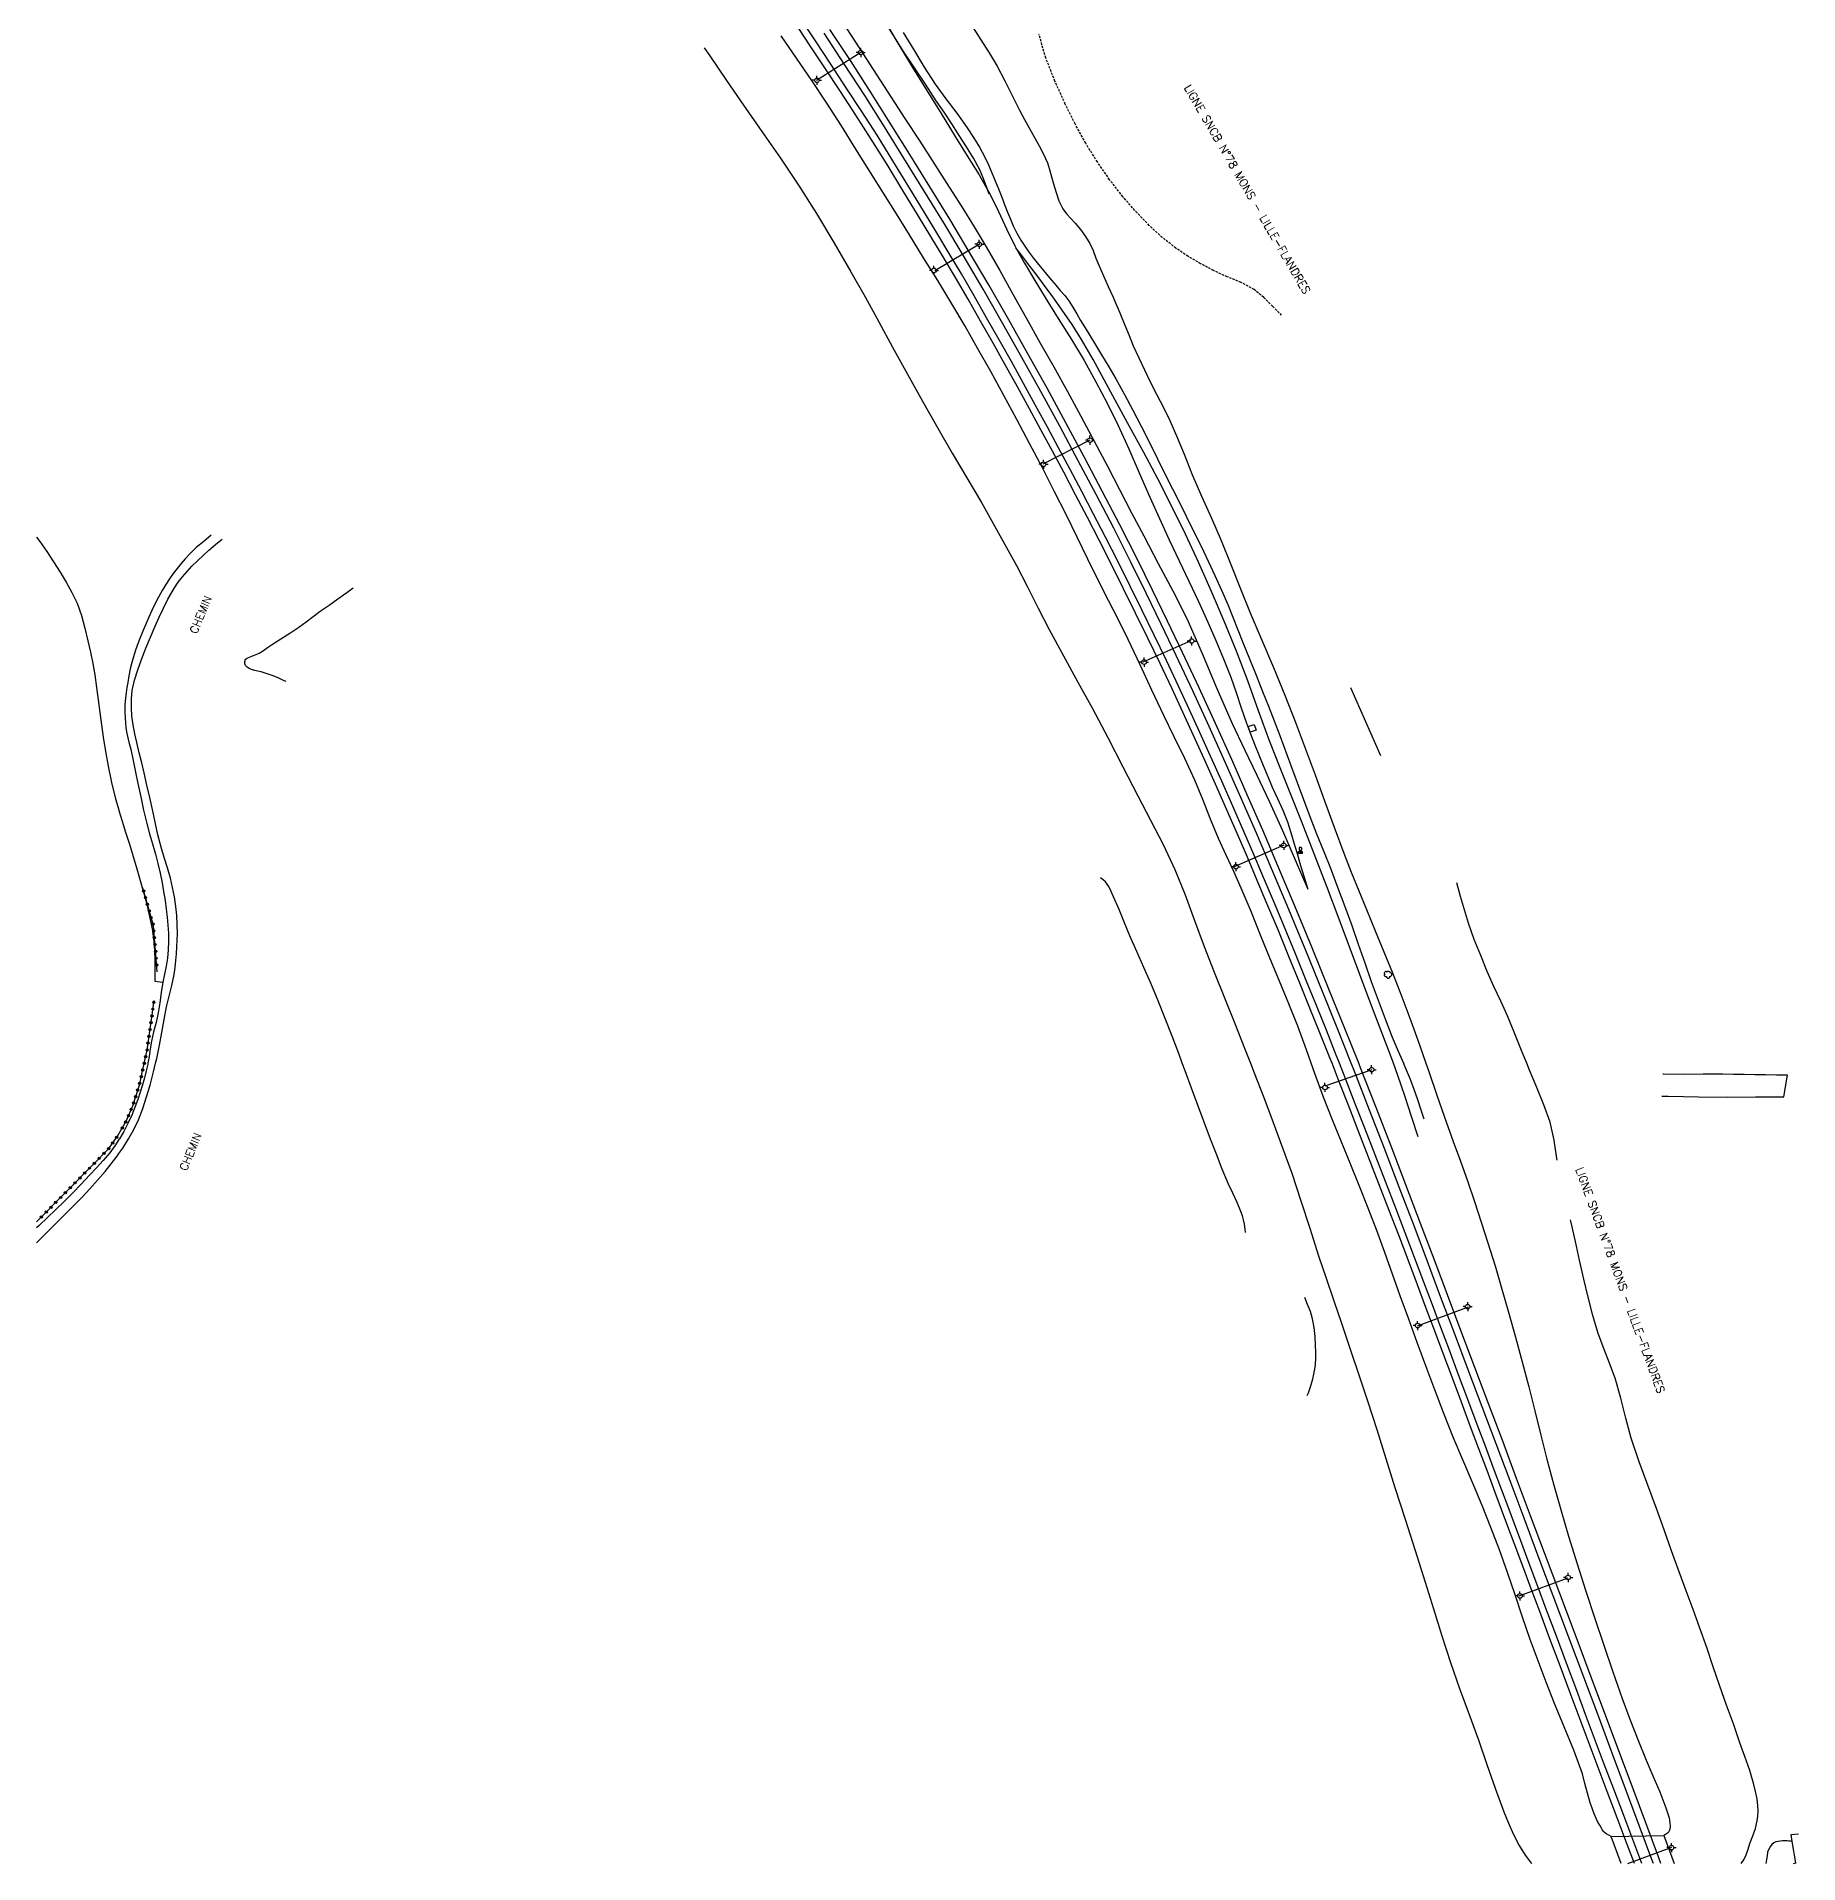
# Model space of a CAD drawing. Header units: millimetres. Extents: x 108000 to 109000, y 127000 to 127777.
# Drawn here: x 108000 to 108385.2, y 127000 to 127399.6 of the extents above; entities that cross this region are included whole.
import ezdxf

# ---------------------------------------------------------------- set-up
doc = ezdxf.new("R2010")
doc.units = ezdxf.units.MM
doc.linetypes.add('DASHED', pattern=[0.75, 0.5, -0.25])
doc.layers.get('0').update_dxf_attribs({"linetype": 'CONTINUOUS'})
for name, color, linetype in [('W0070', 7, 'DASHED'), ('W0071', 7, 'CONTINUOUS'), ('W0120', 7, 'CONTINUOUS'), ('W0211', 2, 'CONTINUOUS'), ('W0214', 2, 'CONTINUOUS'), ('W0300', 7, 'CONTINUOUS'), ('W0323', 7, 'CONTINUOUS'), ('W0330', 7, 'CONTINUOUS'), ('W0438', 7, 'CONTINUOUS'), ('W0439', 7, 'CONTINUOUS'), ('W0510', 5, 'CONTINUOUS'), ('W0515', 5, 'CONTINUOUS'), ('W0610', 7, 'CONTINUOUS'), ('W0611', 7, 'CONTINUOUS'), ('W0700', 7, 'CONTINUOUS'), ('W0989', 7, 'CONTINUOUS')]:
    doc.layers.add(name, color=color, linetype=linetype)
doc.styles.get("Standard").update_dxf_attribs({"font": 'romans.shx', "width": 0.85})

# ---------------------------------------------------------------- blocks, each defined once
blk = doc.blocks.new('T610')
for p, q in [((-0.500001, 0), (-1.000002, 0)), ((0, 0.500001), (0, 1.000002)), ((0.500001, 0), (1.000002, 0)), ((0, -0.500001), (0, -1.000002))]:
    blk.add_line(p, q)
blk.add_ellipse((0, 0), major_axis=(-0.353554, 0.353554), ratio=1, start_param=3.926990817, end_param=10.2101761242)
blk = doc.blocks.new('T300')
for p, q in [((-0.8, 0.51), (-0.86, 0.34)), ((-0.86, 0.34), (-0.86, 0.17)), ((-0.86, 0.17), (-0.74, 0.06)), ((-0.69, 0.63), (-0.8, 0.51)), ((-0.8, -0.06), (-0.74, 0.06)), ((-0.74, 0.06), (-0.69, 0.11)), ((-0.57, 0.69), (-0.69, 0.63)), ((-0.46, 0.69), (-0.57, 0.69)), ((-0.29, 0.63), (-0.46, 0.69)), ((-0.29, 0.63), (-0.17, 0.74)), ((-0.23, 0.57), (-0.29, 0.63)), ((-0.17, 0.74), (-0.06, 0.8)), ((-0.06, 0.8), (0.06, 0.8)), ((0.06, 0.8), (0.23, 0.74)), ((0.23, 0.74), (0.34, 0.63)), ((0.34, 0.63), (0.4, 0.51)), ((0.46, 0.46), (0.34, 0.46)), ((0.4, 0.51), (0.4, 0.46)), ((0.57, 0.4), (0.46, 0.46)), ((0.57, 0.4), (0.69, 0.29)), ((0.69, 0.29), (0.74, 0.17)), ((0.74, 0.06), (0.69, -0.17)), ((0.74, 0.17), (0.74, 0.06)), ((-0.8, -0.17), (-0.8, -0.06)), ((-0.8, -0.23), (-0.8, -0.17)), ((-0.74, -0.34), (-0.8, -0.23)), ((-0.69, -0.4), (-0.74, -0.34)), ((-0.51, -0.46), (-0.69, -0.4)), ((-0.4, -0.46), (-0.51, -0.46)), ((-0.4, -0.46), (-0.34, -0.46)), ((-0.34, -0.46), (-0.34, -0.4)), ((-0.34, -0.51), (-0.34, -0.46)), ((-0.29, -0.63), (-0.34, -0.51)), ((-0.17, -0.74), (-0.29, -0.63)), ((-0.06, -0.8), (-0.17, -0.74)), ((0.06, -0.8), (-0.06, -0.8)), ((0.17, -0.74), (0.06, -0.8)), ((0.23, -0.69), (0.17, -0.74)), ((0.29, -0.46), (0.23, -0.46)), ((0.29, -0.63), (0.23, -0.69)), ((0.46, -0.4), (0.29, -0.46)), ((0.34, -0.51), (0.29, -0.63)), ((0.34, -0.51), (0.34, -0.46)), ((0.57, -0.34), (0.46, -0.4)), ((0.63, -0.29), (0.57, -0.34)), ((0.69, -0.17), (0.63, -0.29))]:
    blk.add_line(p, q)
blk = doc.blocks.new('T438')
for p, q in [((-0.4, 0.2), (0.4, 0.2)), ((-0.4, -0.2), (-0.4, 0.2)), ((0.15, 1.1), (-0.3, 1.1)), ((-0.3, 1.1), (-0.3, 0.5)), ((-0.3, 0.5), (0.15, 0.5)), ((0.3, 0.65), (0.3, 0.95)), ((0.4, 0.2), (0.4, -0.2))]:
    blk.add_line(p, q)
at = {"flags": 128}
for points in [[(-0.4, -0.2), (0.4, 0.2)], [(0.4, -0.2), (-0.4, -0.2)]]:
    blk.add_lwpolyline(points, dxfattribs=at)
for centre, major_axis, start_param, end_param in [((0.15, 0.95), (0.106, -0.106), 0.785398, 2.356194), ((0.15, 0.65), (0.106, 0.106), 3.926991, 5.497787)]:
    blk.add_ellipse(centre, major_axis=major_axis, ratio=1, start_param=start_param, end_param=end_param)
blk = doc.blocks.new('t323o')
at = {"color": 0, "linetype": 'Continuous'}
for radius in [0.25, 0.15]:
    blk.add_circle((0, 0), radius, dxfattribs=at)

msp = doc.modelspace()

# ---------------------------------------------------------------- linework, layer by layer
at = {"layer": 'W0070'}
msp.add_lwpolyline([(108272.24, 127338.61), (108270.28, 127340.55), (108268.32, 127342.5), (108266.21, 127344.22), (108263.37, 127345.77), (108260.33, 127347.02), (108257.34, 127348.36), (108254.53, 127349.88), (108251.76, 127351.49), (108249.12, 127353.26), (108246.13, 127355.64), (108243.3, 127358.25), (108240.63, 127360.98), (108237.52, 127364.52), (108234.63, 127368.25), (108231.95, 127372.12), (108229.4, 127376.22), (108227.07, 127380.45), (108224.94, 127384.78), (108222.68, 127389.77), (108220.67, 127394.87), (108219.16, 127400.1)], dxfattribs=at)
at = {"layer": 'W0071'}
for points in [[(108208.26, 127365.1), (108207.61, 127366.89), (108206.97, 127368.67), (108206.24, 127370.42), (108204.88, 127372.97), (108203.33, 127375.44), (108201.75, 127377.88), (108200.1, 127380.45), (108198.42, 127382.99), (108196.73, 127385.53), (108194.34, 127389.12), (108191.95, 127392.71), (108189.58, 127396.31), (108186.54, 127401.12), (108183.56, 127405.96), (108180.57, 127410.8), (108178.17, 127414.69), (108175.77, 127418.57), (108173.33, 127422.43), (108170.7, 127426.4), (108168.01, 127430.34), (108165.33, 127434.28)], [(108189.5, 127400.44), (108191.8, 127396.66), (108194.11, 127392.88), (108196.52, 127389.16), (108198.84, 127385.96), (108201.23, 127382.82), (108203.5, 127379.59), (108204.85, 127377.5), (108206.15, 127375.38), (108207.34, 127373.21), (108208.16, 127371.5), (108208.91, 127369.75), (108209.64, 127368), (108210.36, 127366.22), (108211.05, 127364.42), (108211.75, 127362.63), (108212.33, 127361.13), (108212.92, 127359.64), (108213.56, 127358.17), (108214.37, 127356.57), (108215.25, 127355), (108216.21, 127353.48), (108217.04, 127352.31), (108217.92, 127351.18), (108218.81, 127350.05), (108220.14, 127348.4), (108221.5, 127346.78), (108222.86, 127345.16), (108223.83, 127344.04), (108224.8, 127342.92), (108225.71, 127341.76), (108226.62, 127340.37), (108227.45, 127338.92), (108228.29, 127337.48), (108229.29, 127335.82), (108230.3, 127334.16), (108231.3, 127332.5), (108232.88, 127329.91), (108234.45, 127327.33), (108235.99, 127324.72), (108237.89, 127321.29), (108239.72, 127317.83), (108241.52, 127314.35), (108243.33, 127310.78), (108245.1, 127307.19), (108246.88, 127303.61), (108248.38, 127300.63), (108249.89, 127297.65), (108251.38, 127294.67), (108253, 127291.39), (108254.61, 127288.1), (108256.18, 127284.79), (108257.65, 127281.65), (108259.09, 127278.5), (108260.47, 127275.33), (108261.58, 127272.58), (108262.65, 127269.82), (108263.73, 127267.06), (108265.18, 127263.47), (108266.64, 127259.88), (108268.09, 127256.29), (108269.36, 127253.09), (108270.62, 127249.88), (108271.85, 127246.66), (108272.65, 127244.48), (108273.44, 127242.3), (108274.24, 127240.12), (108275.62, 127236.41), (108277.01, 127232.71), (108278.42, 127229.01), (108279.9, 127225.22), (108281.41, 127221.45), (108282.89, 127217.66), (108284.47, 127213.49), (108286.03, 127209.32), (108287.56, 127205.13), (108289, 127201.05), (108290.41, 127196.96), (108291.85, 127192.88), (108293.34, 127188.81), (108294.86, 127184.75), (108296.44, 127180.72), (108297.73, 127177.66), (108298.89, 127175)], [(108296.67, 127175), (108295.69, 127177.71), (108293.66, 127183.05), (108291.63, 127188.4), (108289.36, 127194.44), (108287.08, 127200.48), (108284.79, 127206.51), (108282.09, 127213.67), (108279.38, 127220.82), (108276.62, 127227.96), (108274.27, 127233.81), (108271.89, 127239.64), (108269.57, 127245.5), (108267.16, 127252.05), (108264.82, 127258.63), (108262.36, 127265.17), (108259.7, 127271.7), (108256.93, 127278.18), (108254.05, 127284.61), (108251.19, 127290.72), (108248.24, 127296.78), (108245.19, 127302.8), (108242.13, 127308.56), (108238.99, 127314.29), (108235.83, 127320), (108233.44, 127324.47), (108231.04, 127328.93), (108228.5, 127333.31), (108226.43, 127336.55), (108224.27, 127339.74), (108222.05, 127342.88), (108220.71, 127344.7), (108219.35, 127346.5), (108217.98, 127348.3), (108216.7, 127349.99), (108215.41, 127351.67), (108214.12, 127353.35)], [(108038.16, 127290.49), (108036.55, 127289.15), (108034.93, 127287.81), (108033.41, 127286.38), (108032.49, 127285.36), (108031.61, 127284.31), (108030.76, 127283.23), (108029.9, 127282.09), (108029.08, 127280.94), (108028.29, 127279.75), (108027.46, 127278.37), (108026.69, 127276.96), (108025.95, 127275.53), (108025.23, 127274.06), (108024.55, 127272.56), (108023.89, 127271.06), (108023.24, 127269.51), (108022.62, 127267.94), (108022.03, 127266.36), (108021.59, 127265.15), (108021.17, 127263.92), (108020.8, 127262.69), (108020.47, 127261.24), (108020.21, 127259.76), (108019.97, 127258.29), (108019.77, 127257.17), (108019.58, 127256.04), (108019.44, 127254.91), (108019.34, 127253.43), (108019.31, 127251.95), (108019.36, 127250.47), (108019.44, 127249.46), (108019.55, 127248.46), (108019.7, 127247.46), (108019.96, 127246.21), (108020.27, 127244.97), (108020.58, 127243.73), (108021.13, 127241.21), (108021.65, 127238.69), (108022.18, 127236.17), (108022.8, 127233.25), (108023.42, 127230.33), (108024.11, 127227.43), (108024.72, 127225.19), (108025.37, 127222.97), (108025.99, 127220.73), (108026.51, 127218.66), (108027, 127216.57), (108027.44, 127214.48), (108027.79, 127212.55), (108028.1, 127210.62), (108028.36, 127208.68), (108028.57, 127206.94), (108028.74, 127205.19), (108028.84, 127203.44), (108028.85, 127201.62), (108028.79, 127199.81), (108028.63, 127198), (108028.35, 127196.24), (108027.97, 127194.49), (108027.62, 127192.73), (108027.27, 127190.49), (108026.96, 127188.24), (108026.58, 127186), (108026.12, 127183.94), (108025.6, 127181.88), (108025.14, 127179.82), (108024.86, 127178.16), (108024.61, 127176.5), (108024.34, 127175)], [(108026.04, 127175), (108026.28, 127176.04), (108026.91, 127178.98), (108027.43, 127181.76), (108027.89, 127184.55), (108028.41, 127187.33), (108028.98, 127189.7), (108029.58, 127192.05), (108030.07, 127194.43), (108030.28, 127195.94), (108030.45, 127197.45), (108030.58, 127198.97), (108030.69, 127200.45), (108030.77, 127201.94), (108030.81, 127203.42), (108030.78, 127205.38), (108030.66, 127207.34), (108030.47, 127209.29), (108030.16, 127211.38), (108029.76, 127213.45), (108029.29, 127215.51), (108028.64, 127217.77), (108027.91, 127220), (108027.22, 127222.25), (108026.54, 127224.98), (108025.94, 127227.72), (108025.34, 127230.47), (108024.74, 127233.14), (108024.15, 127235.82), (108023.54, 127238.49), (108022.99, 127240.7), (108022.42, 127242.91), (108021.9, 127245.13), (108021.47, 127247.06), (108021.09, 127249), (108020.83, 127250.95), (108020.73, 127252.81), (108020.75, 127254.68), (108020.92, 127256.52), (108021.41, 127258.82), (108022.15, 127261.08), (108022.95, 127263.32), (108023.88, 127265.77), (108024.9, 127268.2), (108025.96, 127270.6), (108026.84, 127272.59), (108027.74, 127274.57), (108028.73, 127276.51), (108029.43, 127277.76), (108030.17, 127279), (108030.97, 127280.19), (108031.91, 127281.41), (108032.93, 127282.57), (108033.98, 127283.7), (108035.18, 127284.91), (108036.42, 127286.08), (108037.69, 127287.22), (108038.64, 127288.04), (108039.6, 127288.84), (108040.56, 127289.65)], [(108024.34, 127175), (108024.31, 127174.84), (108023.97, 127173.32), (108023.58, 127171.81), (108023.16, 127170.31), (108022.67, 127168.7), (108022.14, 127167.11), (108021.56, 127165.53), (108020.81, 127163.68), (108019.98, 127161.85), (108019.06, 127160.08), (108018.12, 127158.49), (108018, 127158.31)], [(108018, 127155.25), (108018.85, 127156.47), (108020.09, 127158.47), (108021.24, 127160.54), (108022.26, 127162.66), (108023.24, 127165.12), (108024.07, 127167.65), (108024.82, 127170.2), (108025.6, 127173.1), (108026.04, 127175)], [(108302.08, 127158.9), (108300.62, 127163.38), (108299.15, 127167.87), (108297.64, 127172.33), (108296.67, 127175)], [(108298.89, 127175), (108299.06, 127174.61), (108300.32, 127171.54), (108301.14, 127169.32), (108301.93, 127167.09), (108302.68, 127164.84), (108302.89, 127164.19), (108303.1, 127163.53), (108303.31, 127162.88)], [(108018, 127158.31), (108017.1, 127156.94), (108016.01, 127155.45), (108014.6, 127153.75), (108013.09, 127152.11), (108011.56, 127150.5), (108009.76, 127148.59), (108007.93, 127146.7), (108006.08, 127144.83), (108004.25, 127143.06), (108002.39, 127141.31), (108000.55, 127139.55), (108000, 127139.01)], [(108000, 127135.77), (108001.43, 127137.17), (108004.29, 127140.01), (108006.19, 127141.9), (108008.09, 127143.79), (108009.95, 127145.72), (108011.67, 127147.56), (108013.36, 127149.44), (108014.99, 127151.36), (108016.33, 127153.02), (108017.63, 127154.72), (108018, 127155.25)]]:
    msp.add_lwpolyline(points, dxfattribs=at)
at = {"layer": 'W0120'}
for points in [[(108346.51, 127000), (108344.29, 127005.91), (108355.78, 127006.11), (108358.08, 127000)], [(108384.66, 127000), (108384.64, 127000.12), (108383.9, 127004.79), (108383.66, 127006.32), (108385.24, 127006.49)]]:
    msp.add_lwpolyline(points, dxfattribs=at)
at = {"layer": 'W0211'}
for points in [[(108278.73, 127175), (108277.69, 127177.94), (108275.8, 127183.09), (108273.82, 127188.03), (108271.77, 127192.94), (108269.73, 127197.86), (108267.65, 127203.02), (108265.58, 127208.18), (108263.42, 127213.31), (108261.78, 127216.94), (108260.09, 127220.54), (108258.45, 127224.17), (108256.71, 127228.4), (108255.03, 127232.66), (108253.28, 127236.89), (108251.08, 127241.65), (108248.77, 127246.37), (108246.47, 127251.09), (108243.89, 127256.63), (108241.32, 127262.17), (108238.69, 127267.69), (108236.54, 127271.97), (108234.36, 127276.23), (108232.19, 127280.5), (108229.85, 127285.29), (108227.54, 127290.09), (108225.19, 127294.87), (108222.54, 127300.11), (108219.85, 127305.34), (108217.12, 127310.54), (108214.32, 127315.81), (108211.49, 127321.07), (108208.62, 127326.3), (108205.84, 127331.27), (108203.02, 127336.21), (108200.14, 127341.12), (108197.08, 127346.17), (108193.97, 127351.18), (108190.85, 127356.19), (108188.02, 127360.75), (108185.18, 127365.3), (108182.33, 127369.85), (108179.17, 127374.92), (108176.01, 127379.99), (108172.79, 127385.02), (108169.5, 127389.93), (108166.15, 127394.81), (108162.8, 127399.68)], [(108177.18, 127401.27), (108180.7, 127395.85), (108183.76, 127391.13), (108186.82, 127386.39), (108189.87, 127381.66), (108193.11, 127376.66), (108196.34, 127371.66), (108199.54, 127366.64), (108202.28, 127362.29), (108205, 127357.93), (108207.66, 127353.53), (108210.61, 127348.39), (108213.48, 127343.21), (108216.35, 127338.03), (108219.38, 127332.67), (108222.42, 127327.31), (108225.41, 127321.93), (108228.35, 127316.5), (108231.25, 127311.05), (108234.13, 127305.59), (108236.79, 127300.51), (108239.44, 127295.42), (108242.09, 127290.33), (108245.27, 127284.33), (108248.45, 127278.32), (108251.49, 127272.25), (108254.88, 127264.66), (108258.08, 127256.97), (108261.39, 127249.33), (108264.09, 127243.65), (108266.85, 127238), (108269.55, 127232.32), (108272.42, 127225.94), (108275.21, 127219.52), (108278, 127213.1)], [(108204.64, 127401.66), (108206.48, 127398.81), (108208.32, 127395.97), (108210.07, 127393.07), (108211.74, 127389.89), (108213.3, 127386.64), (108214.91, 127383.43), (108216.01, 127381.43), (108217.13, 127379.44), (108218.23, 127377.44), (108219.22, 127375.64), (108220.19, 127373.82), (108221.02, 127371.95), (108221.5, 127370.44), (108221.9, 127368.89), (108222.34, 127367.36), (108222.92, 127365.47), (108223.55, 127363.6), (108224.41, 127361.86), (108225.23, 127360.79), (108226.17, 127359.78), (108227.08, 127358.76), (108228.24, 127357.32), (108229.34, 127355.83), (108230.32, 127354.28), (108231.04, 127352.73), (108231.65, 127351.12), (108232.27, 127349.52), (108233.29, 127347.2), (108234.34, 127344.9), (108235.37, 127342.59), (108235.93, 127341.31), (108236.49, 127340.02), (108237.04, 127338.73), (108237.97, 127336.46), (108238.87, 127334.18), (108239.81, 127331.91), (108241, 127329.27), (108242.24, 127326.66), (108243.5, 127324.06), (108244.94, 127321.23), (108246.41, 127318.42), (108247.81, 127315.58), (108249.48, 127311.72), (108251.05, 127307.82), (108252.63, 127303.92), (108254.75, 127299.05), (108256.9, 127294.19), (108259.01, 127289.32), (108261.16, 127284.06), (108263.26, 127278.77), (108265.38, 127273.5), (108267.91, 127267.51), (108270.47, 127261.53), (108272.96, 127255.52), (108275.21, 127249.74), (108277.39, 127243.93), (108279.55, 127238.11), (108281.64, 127232.38), (108283.71, 127226.64), (108285.84, 127220.93), (108287.46, 127216.81), (108289.1, 127212.7), (108290.77, 127208.6), (108292.68, 127204), (108294.61, 127199.4), (108296.49, 127194.79), (108298.51, 127189.57), (108300.48, 127184.32), (108302.39, 127179.05), (108303.8, 127175)], [(108344.29, 127005.91), (108343.76, 127006.19), (108343.23, 127006.46), (108342.77, 127006.82), (108342.55, 127007.09), (108342.36, 127007.4), (108342.18, 127007.7), (108341.78, 127008.36), (108341.41, 127009.03), (108341.07, 127009.72), (108340.57, 127010.88), (108340.13, 127012.07), (108339.72, 127013.27), (108339.1, 127015.36), (108338.57, 127017.48), (108337.99, 127019.59), (108336.13, 127024.78), (108334, 127029.87), (108331.9, 127034.98), (108330.1, 127039.64), (108328.33, 127044.31), (108326.61, 127049), (108324.94, 127053.88), (108323.33, 127058.78), (108321.66, 127063.66), (108319.86, 127068.57), (108318, 127073.46), (108316.08, 127078.32), (108314, 127083.3), (108311.87, 127088.25), (108309.78, 127093.22), (108307.73, 127098.4), (108305.73, 127103.6), (108303.77, 127108.81), (108301.89, 127113.91), (108300.03, 127119.02), (108298.19, 127124.13), (108296.5, 127128.89), (108294.81, 127133.65), (108293.07, 127138.4), (108291.16, 127143.34), (108289.2, 127148.25), (108287.23, 127153.16), (108285.27, 127157.98), (108283.31, 127162.79), (108281.4, 127167.62), (108279.52, 127172.77), (108278.73, 127175)], [(108303.8, 127175), (108304.35, 127173.44), (108306.25, 127167.8), (108308.19, 127162.18), (108309.75, 127157.88), (108311.32, 127153.59), (108312.86, 127149.29), (108314.4, 127144.79), (108315.9, 127140.28), (108317.35, 127135.76), (108318.9, 127130.7), (108320.39, 127125.63), (108321.84, 127120.54), (108323.36, 127115.12), (108324.83, 127109.7), (108326.27, 127104.26), (108327.6, 127098.97), (108328.89, 127093.67), (108330.23, 127088.39), (108331.75, 127082.76), (108333.33, 127077.14), (108334.97, 127071.55), (108336.83, 127065.54), (108338.78, 127059.56), (108340.75, 127053.59), (108342.68, 127047.74), (108344.64, 127041.9), (108346.69, 127036.1), (108348.38, 127031.58), (108350.13, 127027.08), (108351.92, 127022.6), (108353.41, 127019.14), (108354.93, 127015.69), (108356.22, 127012.17), (108356.6, 127011.08), (108356.96, 127009.98), (108357.13, 127008.87), (108357.16, 127008.19), (108357.12, 127007.5), (108356.91, 127006.92), (108356.59, 127006.61), (108356.19, 127006.36), (108355.78, 127006.11)], [(108277.79, 127102.35), (108278.14, 127102.94), (108278.66, 127104.45), (108279.06, 127105.99), (108279.31, 127107.03), (108279.51, 127108.08), (108279.65, 127109.14), (108279.73, 127110.52), (108279.72, 127111.91), (108279.66, 127113.29), (108279.56, 127115.26), (108279.37, 127117.22), (108279.02, 127119.14), (108278.53, 127120.71), (108277.93, 127122.26), (108277.32, 127123.8)]]:
    msp.add_lwpolyline(points, dxfattribs=at)
at = {"layer": 'W0214'}
for points in [[(108185.13, 127403.48), (108188.33, 127398.11), (108191.55, 127392.75), (108194.65, 127387.73), (108197.77, 127382.72), (108200.86, 127377.69), (108203.47, 127373.5), (108206.07, 127369.29), (108208.51, 127365.01), (108210.33, 127361.29), (108212.05, 127357.52), (108213.87, 127353.8), (108214.12, 127353.35), (108216.01, 127349.97), (108218.26, 127346.2), (108220.54, 127342.45), (108223.4, 127337.86), (108226.3, 127333.3), (108229.08, 127328.67), (108231.64, 127324.04), (108234.09, 127319.36), (108236.44, 127314.62), (108238.83, 127309.39), (108241.1, 127304.1), (108243.4, 127298.83), (108245.52, 127294.16), (108247.66, 127289.51), (108249.82, 127284.86), (108251.92, 127280.41), (108254.04, 127275.96), (108256.09, 127271.48), (108257.84, 127267.5), (108259.54, 127263.49), (108261.13, 127259.44), (108262.29, 127256.11), (108263.39, 127252.75), (108264.54, 127249.41), (108265.42, 127247.08), (108266.32, 127244.76), (108267.25, 127242.45), (108268.22, 127240.1), (108269.2, 127237.75), (108270.2, 127235.41), (108271.33, 127232.89), (108272.47, 127230.37), (108273.51, 127227.81), (108274.26, 127225.51), (108274.94, 127223.19), (108275.61, 127220.86), (108276.4, 127218.27), (108277.2, 127215.69), (108278, 127213.1)], [(108145.98, 127397.12), (108147.21, 127395.31), (108150.89, 127389.94), (108154.57, 127384.57), (108158.61, 127378.76), (108162.66, 127372.94), (108166.6, 127367.06), (108170.53, 127360.82), (108174.35, 127354.5), (108178.07, 127348.13), (108181.15, 127342.65), (108184.16, 127337.13), (108187.18, 127331.62), (108190.45, 127325.7), (108193.72, 127319.79), (108197.04, 127313.9), (108200.21, 127308.47), (108203.42, 127303.06), (108206.58, 127297.63), (108209.17, 127293.06), (108211.74, 127288.47), (108214.25, 127283.86), (108216.66, 127279.21), (108219.02, 127274.53), (108221.42, 127269.87), (108224.54, 127264.1), (108227.71, 127258.37), (108230.85, 127252.61), (108234.22, 127246.25), (108237.54, 127239.86), (108240.83, 127233.46), (108243.59, 127228.15), (108246.32, 127222.82), (108248.87, 127217.41), (108251.12, 127211.85), (108253.18, 127206.2), (108255.27, 127200.57), (108257.5, 127194.93), (108259.75, 127189.3), (108262, 127183.67), (108264.13, 127178.3), (108265.43, 127175)], [(108293.91, 127242.27), (108287.36, 127257.09)], [(108325.82, 127175), (108324.84, 127177.46), (108323.26, 127181.43), (108321.62, 127185.36), (108320.16, 127188.59), (108318.65, 127191.81), (108317.21, 127195.05), (108315.76, 127198.55), (108314.37, 127202.07), (108313.1, 127205.64), (108312.2, 127208.56), (108311.37, 127211.5), (108310.54, 127214.45)], [(108265.43, 127175), (108266.25, 127172.93), (108268.33, 127167.54), (108270.42, 127162.02), (108272.46, 127156.49), (108274.44, 127150.94), (108276.45, 127144.94), (108278.38, 127138.91), (108280.33, 127132.89), (108281.98, 127127.98), (108283.65, 127123.07), (108285.32, 127118.16), (108287.23, 127112.51), (108289.13, 127106.86), (108291, 127101.2), (108293.02, 127094.88), (108295.01, 127088.54), (108297, 127082.21), (108299.22, 127075.32), (108301.44, 127068.43), (108303.65, 127061.53), (108305.46, 127055.67), (108307.26, 127049.81), (108309.14, 127043.98), (108311.16, 127038.25), (108313.27, 127032.55), (108315.36, 127026.84), (108317.14, 127021.64), (108318.91, 127016.44), (108320.86, 127011.31), (108321.87, 127008.8), (108322.93, 127006.32), (108324.17, 127003.94), (108325.52, 127001.81), (108326.86, 127000)], [(108332.49, 127153.79), (108332.43, 127154.16), (108331.8, 127158.16), (108330.93, 127162.09), (108329.6, 127165.94), (108328.01, 127169.72), (108326.41, 127173.5), (108325.82, 127175)], [(108372.72, 127000), (108373.27, 127000.76), (108373.82, 127001.91), (108374.23, 127003.15), (108374.62, 127004.39), (108375.24, 127006.01), (108375.84, 127007.63), (108376.25, 127009.29), (108376.37, 127010.38), (108376.42, 127011.48), (108376.39, 127012.57), (108376.19, 127014.14), (108375.85, 127015.71), (108375.46, 127017.26), (108374.58, 127020.33), (108373.53, 127023.36), (108372.46, 127026.38), (108371.02, 127030.52), (108369.54, 127034.65), (108368.07, 127038.78), (108366.62, 127043), (108365.18, 127047.23), (108363.71, 127051.45), (108362.21, 127055.56), (108360.68, 127059.65), (108359.16, 127063.75), (108357.51, 127068.37), (108355.88, 127072.99), (108354.24, 127077.61), (108352.34, 127082.73), (108350.43, 127087.84), (108348.68, 127093), (108347.48, 127097.36), (108346.39, 127101.76), (108345.15, 127106.11), (108343.95, 127109.39), (108342.67, 127112.63), (108341.48, 127115.91), (108340.31, 127119.84), (108339.28, 127123.82), (108338.3, 127127.81), (108337.35, 127131.92), (108336.46, 127136.05), (108335.54, 127140.17), (108335.39, 127140.8)]]:
    msp.add_lwpolyline(points, dxfattribs=at)
at = {"layer": 'W0323'}
for points in [[(108026.4, 127195), (108025.55, 127205.1), (108023.23, 127213.29)], [(108023.54, 127175), (108024.18, 127177.87), (108025.7, 127188.75)], [(108018, 127159.55), (108019.68, 127162.5), (108021.03, 127165.72), (108022.48, 127170.22), (108023.54, 127175)], [(108000, 127140.31), (108012.39, 127152.88), (108015.8, 127156.37), (108017.72, 127159.06), (108018, 127159.55)]]:
    msp.add_lwpolyline(points, dxfattribs=at)
at = {"layer": 'W0330'}
for points in [[(108000, 127290.08), (108000.74, 127289.09), (108002.26, 127286.9), (108003.72, 127284.67), (108005.13, 127282.41), (108006.47, 127280.21), (108007.75, 127277.97), (108008.87, 127275.66), (108009.83, 127272.96), (108010.57, 127270.17), (108011.24, 127267.36), (108011.8, 127264.9), (108012.3, 127262.42), (108012.75, 127259.93), (108013.14, 127257.21), (108013.47, 127254.47), (108013.81, 127251.74), (108014.18, 127249.02), (108014.57, 127246.31), (108015.01, 127243.6), (108015.66, 127239.99), (108016.4, 127236.39), (108017.26, 127232.83), (108017.96, 127230.4), (108018, 127230.27)], [(108018, 127230.27), (108018.72, 127227.99), (108019.48, 127225.58), (108020.3, 127222.9), (108021.11, 127220.21), (108021.91, 127217.52), (108022.67, 127214.96), (108023.42, 127212.4), (108024.1, 127209.82), (108024.73, 127207.12), (108025.27, 127204.39), (108025.66, 127201.65), (108025.81, 127199.57), (108025.87, 127197.48), (108025.89, 127195.39), (108025.89, 127194.57), (108025.89, 127193.76), (108025.89, 127192.94)], [(108025.89, 127192.94), (108027.62, 127192.73)]]:
    msp.add_lwpolyline(points, dxfattribs=at)
at = {"layer": 'W0439'}
msp.add_lwpolyline([(108265.36, 127247.41), (108264.93, 127248.67), (108266.27, 127249.13), (108266.7, 127247.87)], close=True, dxfattribs=at)
at = {"layer": 'W0510'}
for points in [[(108250.52, 127175), (108249.73, 127177.12), (108248.29, 127180.9), (108246.77, 127184.78), (108245.22, 127188.64), (108243.63, 127192.49), (108242.11, 127195.97), (108240.55, 127199.43), (108239.02, 127202.9), (108237.86, 127205.75), (108236.71, 127208.6), (108235.45, 127211.4), (108234.95, 127212.54), (108234.44, 127213.68), (108233.75, 127214.67), (108233.24, 127215.15), (108232.67, 127215.58), (108232.65, 127215.59)], [(108264.36, 127138.02), (108264.3, 127138.72), (108264.13, 127139.81), (108263.92, 127140.74), (108263.65, 127141.65), (108263.35, 127142.56), (108262.53, 127144.58), (108261.57, 127146.56), (108260.63, 127148.54), (108259.27, 127151.81), (108257.97, 127155.11), (108256.69, 127158.42), (108255.29, 127162.12), (108253.92, 127165.84), (108252.55, 127169.55), (108251.14, 127173.34), (108250.52, 127175)], [(108355.39, 127167.81), (108356.75, 127167.79), (108360.08, 127167.71), (108363.41, 127167.64), (108369.63, 127167.61), (108375.84, 127167.65), (108382.06, 127167.68), (108382.86, 127172.37), (108380.47, 127172.41), (108378.07, 127172.46), (108375.68, 127172.5), (108373.36, 127172.54), (108371.03, 127172.58), (108368.71, 127172.61), (108364.39, 127172.61), (108360.07, 127172.58), (108355.75, 127172.6), (108355.61, 127172.6)], [(108383.9, 127004.79), (108383.51, 127004.84), (108383.13, 127004.89), (108382.74, 127004.92), (108382.25, 127004.95), (108381.76, 127004.95), (108381.28, 127004.91), (108380.8, 127004.83), (108380.32, 127004.71), (108379.89, 127004.52), (108379.43, 127004.15), (108379.05, 127003.67), (108378.74, 127003.15), (108378.49, 127002.44), (108378.37, 127001.67), (108378.27, 127000.89), (108378.12, 127000)], [(108384.15, 127000), (108384.64, 127000.12)]]:
    msp.add_lwpolyline(points, dxfattribs=at)
at = {"layer": 'W0515'}
msp.add_lwpolyline([(108054.61, 127258.47), (108054.16, 127258.65), (108052.95, 127259.23), (108051.72, 127259.76), (108050.85, 127260.06), (108049.98, 127260.34), (108049.1, 127260.6), (108048.38, 127260.76), (108047.66, 127260.91), (108046.97, 127261.15), (108046.49, 127261.37), (108046.02, 127261.62), (108045.7, 127261.98), (108045.62, 127262.19), (108045.57, 127262.42), (108045.55, 127262.65), (108045.55, 127262.87), (108045.58, 127263.09), (108045.65, 127263.28), (108045.88, 127263.5), (108046.2, 127263.65), (108046.53, 127263.8), (108047.25, 127264.12), (108047.99, 127264.39), (108048.71, 127264.7), (108049.63, 127265.26), (108050.5, 127265.9), (108051.38, 127266.54), (108053.38, 127267.83), (108055.39, 127269.1), (108057.38, 127270.41), (108058.95, 127271.54), (108060.5, 127272.71), (108062.05, 127273.86), (108063.96, 127275.23), (108065.89, 127276.58), (108067.81, 127277.93), (108069.22, 127278.96)], dxfattribs=at)
at = {"layer": 'W0611'}
for points in [[(108170.53, 127389.99), (108180.21, 127396.14)], [(108196.4, 127348.39), (108206.3, 127354.31)], [(108220.08, 127306.13), (108230.34, 127311.35)], [(108241.95, 127262.77), (108252.44, 127267.47)], [(108261.94, 127218.06), (108272.77, 127222.79)], [(108281.73, 127170.1), (108292.01, 127173.66)], [(108301.93, 127117.59), (108313.12, 127121.76)], [(108324.19, 127058.51), (108334.87, 127062.48)], [(108347.95, 127000), (108357.58, 127003.57)]]:
    msp.add_lwpolyline(points, dxfattribs=at)
at = {"layer": 'W0700'}
for points in [[(108283.26, 127175), (108282.78, 127176.22), (108280.61, 127181.65), (108278.41, 127187.07), (108276.2, 127192.5), (108273.82, 127198.33), (108271.45, 127204.16), (108269.03, 127209.96), (108266.9, 127215.01), (108264.75, 127220.05), (108262.59, 127225.08), (108260.18, 127230.58), (108257.75, 127236.08), (108255.3, 127241.56), (108252.98, 127246.68), (108250.64, 127251.78), (108248.27, 127256.86), (108245.65, 127262.41), (108242.99, 127267.95), (108240.31, 127273.48), (108237.68, 127278.8), (108235.02, 127284.11), (108232.34, 127289.4), (108229.78, 127294.38), (108227.2, 127299.33), (108224.6, 127304.27), (108222.12, 127308.91), (108219.62, 127313.54), (108217.1, 127318.15), (108214.46, 127322.94), (108211.8, 127327.72), (108209.13, 127332.49), (108206.41, 127337.31), (108203.67, 127342.11), (108200.9, 127346.87), (108198.24, 127351.35), (108195.53, 127355.82), (108192.82, 127360.28), (108189.39, 127365.91), (108185.96, 127371.55), (108182.48, 127377.13), (108179.15, 127382.33), (108175.76, 127387.51), (108172.36, 127392.68), (108169.03, 127397.74), (108165.7, 127402.79)], [(108284.9, 127175), (108284.2, 127176.78), (108282.03, 127182.22), (108279.83, 127187.65), (108277.62, 127193.08), (108275.24, 127198.91), (108272.86, 127204.74), (108270.44, 127210.55), (108268.31, 127215.61), (108266.16, 127220.65), (108263.99, 127225.69), (108261.58, 127231.2), (108259.15, 127236.7), (108256.69, 127242.19), (108254.37, 127247.31), (108252.03, 127252.42), (108249.66, 127257.51), (108247.03, 127263.07), (108244.37, 127268.62), (108241.68, 127274.15), (108239.05, 127279.48), (108236.39, 127284.8), (108233.7, 127290.1), (108231.14, 127295.08), (108228.56, 127300.04), (108225.95, 127304.99), (108223.47, 127309.63), (108220.96, 127314.27), (108218.44, 127318.89), (108215.8, 127323.68), (108213.14, 127328.47), (108210.46, 127333.24), (108207.74, 127338.06), (108205, 127342.87), (108202.22, 127347.65), (108199.55, 127352.14), (108196.84, 127356.61), (108194.13, 127361.07), (108190.7, 127366.71), (108187.26, 127372.35), (108183.77, 127377.95), (108180.43, 127383.16), (108177.04, 127388.35), (108173.64, 127393.52), (108170.31, 127398.58), (108166.97, 127403.64)], [(108287.45, 127175), (108284.64, 127182.05), (108281.17, 127190.67), (108277.5, 127199.66), (108273.8, 127208.63), (108270.03, 127217.58), (108266.71, 127225.35), (108263.34, 127233.11), (108259.92, 127240.84), (108256.39, 127248.64), (108252.8, 127256.43), (108249.16, 127264.2), (108245.92, 127271.03), (108242.64, 127277.84), (108239.3, 127284.61), (108235.53, 127292.04), (108231.68, 127299.43), (108227.77, 127306.79), (108223.71, 127314.35), (108219.6, 127321.89), (108215.43, 127329.39), (108211.23, 127336.87), (108206.97, 127344.31), (108202.63, 127351.72), (108198.37, 127358.83), (108194.04, 127365.89), (108189.66, 127372.94), (108185.38, 127379.82), (108181.07, 127386.66), (108176.69, 127393.45), (108172.18, 127400.26)], [(108289.09, 127175), (108286.06, 127182.62), (108282.59, 127191.24), (108278.92, 127200.24), (108275.21, 127209.22), (108271.44, 127218.18), (108268.11, 127225.96), (108264.74, 127233.72), (108261.32, 127241.46), (108257.78, 127249.28), (108254.19, 127257.08), (108250.54, 127264.85), (108247.3, 127271.69), (108244.02, 127278.51), (108240.67, 127285.3), (108236.89, 127292.74), (108233.03, 127300.14), (108229.12, 127307.51), (108225.06, 127315.08), (108220.94, 127322.63), (108216.77, 127330.14), (108212.56, 127337.63), (108208.29, 127345.08), (108203.95, 127352.5), (108199.68, 127359.62), (108195.34, 127366.69), (108190.96, 127373.75), (108186.68, 127380.63), (108182.36, 127387.48), (108177.97, 127394.29), (108173.45, 127401.11)], [(108349.38, 127000), (108347.82, 127004.15), (108345.63, 127009.95), (108343.42, 127015.74), (108341.22, 127021.54), (108339.25, 127026.79), (108337.28, 127032.05), (108335.32, 127037.32), (108333.11, 127043.23), (108330.89, 127049.16), (108328.68, 127055.08), (108326.82, 127060.06), (108324.95, 127065.05), (108323.09, 127070.04), (108321.71, 127073.73), (108320.32, 127077.43), (108318.94, 127081.13), (108317.15, 127085.92), (108315.35, 127090.7), (108313.56, 127095.49), (108311.54, 127100.9), (108309.51, 127106.32), (108307.49, 127111.73), (108305.64, 127116.67), (108303.79, 127121.62), (108301.93, 127126.56), (108299.88, 127131.98), (108297.83, 127137.4), (108295.76, 127142.8), (108293.51, 127148.63), (108291.24, 127154.45), (108288.97, 127160.28), (108286.91, 127165.6), (108284.85, 127170.91), (108283.26, 127175)], [(108351.01, 127000), (108349.25, 127004.69), (108347.06, 127010.49), (108344.85, 127016.28), (108342.65, 127022.08), (108340.68, 127027.33), (108338.71, 127032.59), (108336.75, 127037.85), (108334.54, 127043.77), (108332.32, 127049.7), (108330.11, 127055.62), (108328.25, 127060.6), (108326.38, 127065.59), (108324.52, 127070.57), (108323.14, 127074.27), (108321.75, 127077.97), (108320.37, 127081.67), (108318.58, 127086.46), (108316.78, 127091.24), (108314.99, 127096.03), (108312.97, 127101.44), (108310.94, 127106.86), (108308.92, 127112.27), (108307.07, 127117.21), (108305.22, 127122.16), (108303.36, 127127.1), (108301.31, 127132.52), (108299.26, 127137.94), (108297.19, 127143.35), (108294.94, 127149.18), (108292.67, 127155.01), (108290.4, 127160.83), (108288.34, 127166.15), (108286.28, 127171.47), (108284.9, 127175)], [(108353.54, 127000), (108353.21, 127000.88), (108350.43, 127008.33), (108347.65, 127015.77), (108344.54, 127024.1), (108341.42, 127032.44), (108338.3, 127040.77), (108334.96, 127049.64), (108331.62, 127058.52), (108328.28, 127067.39), (108325.24, 127075.52), (108322.2, 127083.66), (108319.15, 127091.79), (108316.11, 127099.86), (108313.06, 127107.93), (108310.01, 127116), (108307.08, 127123.81), (108304.15, 127131.62), (108301.2, 127139.42), (108297.97, 127147.88), (108294.73, 127156.34), (108291.45, 127164.78), (108288.07, 127173.43), (108287.45, 127175)], [(108355.17, 127000), (108354.64, 127001.42), (108351.86, 127008.87), (108349.08, 127016.31), (108345.97, 127024.64), (108342.85, 127032.98), (108339.73, 127041.31), (108336.39, 127050.18), (108333.05, 127059.06), (108329.71, 127067.93), (108326.67, 127076.06), (108323.63, 127084.2), (108320.58, 127092.33), (108317.54, 127100.4), (108314.49, 127108.47), (108311.44, 127116.54), (108308.51, 127124.35), (108305.58, 127132.16), (108302.63, 127139.96), (108299.4, 127148.43), (108296.16, 127156.89), (108292.88, 127165.34), (108289.49, 127173.99), (108289.09, 127175)]]:
    msp.add_lwpolyline(points, dxfattribs=at)

# ---------------------------------------------------------------- block references
at = {"layer": 'W0300'}
msp.add_blockref('T300', (108295.55, 127194.36), dxfattribs=at)
at = {"layer": 'W0323'}
for p, rotation in [((108023.41, 127212.67), 105.815955922205), ((108023.82, 127211.22), 105.815955922205), ((108024.22, 127209.78), 105.815955922205), ((108024.63, 127208.34), 105.815955922205), ((108025.04, 127206.89), 105.815955922205), ((108025.45, 127205.45), 105.815955922205), ((108025.65, 127203.97), 94.8105861943137), ((108025.77, 127202.47), 94.8105861943137), ((108025.9, 127200.98), 94.8105861943137), ((108026.02, 127199.48), 94.8105861943137), ((108026.15, 127197.99), 94.8105861943137), ((108026.27, 127196.49), 94.8105861943137), ((108025.43, 127186.84), 82.0469180285439), ((108025.64, 127188.33), 82.0469180285439), ((108024.81, 127182.39), 82.0469180285439), ((108025.02, 127183.87), 82.0469180285439), ((108025.23, 127185.36), 82.0469180285439), ((108024.4, 127179.41), 82.0469180285439), ((108024.6, 127180.9), 82.0469180285439), ((108023.54, 127174.99), 77.47373064713186), ((108023.87, 127176.46), 77.4669647561665), ((108024.19, 127177.93), 82.0469180285439), ((108022.56, 127170.6), 77.47373064713186), ((108022.89, 127172.06), 77.47373064713186), ((108023.21, 127173.53), 77.47373064713186), ((108021.22, 127166.3), 72.13990592935451), ((108021.68, 127167.73), 72.13990592935451), ((108022.14, 127169.16), 72.13990592935451), ((108020.11, 127163.52), 67.25390529463482), ((108020.69, 127164.9), 67.25390529463482), ((108017.53, 127158.79), 54.48247548881594), ((108018.74, 127160.85), 60.33049957772931), ((108019.48, 127162.16), 60.33049957772931), ((108014.73, 127155.28), 45.66426912895412), ((108015.78, 127156.35), 45.66426912895412), ((108016.66, 127157.57), 54.48247548881594), ((108010.53, 127151), 45.40296878695069), ((108011.58, 127152.06), 45.40296878695069), ((108012.64, 127153.13), 45.66426912895412), ((108013.69, 127154.21), 45.66426912895412), ((108006.32, 127146.72), 45.40296878695069), ((108007.37, 127147.79), 45.40296878695069), ((108008.43, 127148.86), 45.40296878695069), ((108009.48, 127149.93), 45.40296878695069), ((108002.11, 127142.45), 45.40296878695069), ((108003.16, 127143.52), 45.40296878695069), ((108004.21, 127144.59), 45.40296878695069), ((108005.27, 127145.65), 45.40296878695069), ((108001.05, 127141.38), 45.40296878695069)]:
    msp.add_blockref('t323o', p, dxfattribs=dict(at, rotation=rotation))
at = {"layer": 'W0438'}
msp.add_blockref('T438', (108276.34, 127221.09), dxfattribs=at)
at = {"layer": 'W0610'}
for p in [(108180.2, 127396.06), (108170.62, 127389.98), (108206.14, 127354.12), (108196.21, 127348.41), (108230.32, 127311.29), (108220.18, 127306.01), (108252.56, 127267.35), (108242.16, 127262.74), (108272.69, 127222.65), (108262.25, 127218), (108291.92, 127173.6), (108281.72, 127169.73), (108312.92, 127121.78), (108301.98, 127117.63), (108334.88, 127062.54), (108324.35, 127058.51), (108357.49, 127003.46)]:
    msp.add_blockref('T610', p, dxfattribs=at)

# ---------------------------------------------------------------- texts
at = {"layer": 'W0989'}
for s, rotation, p in [('LIGNE SNCB N°78 MONS - LILLE-FLANDRES', 300.1078, (108250.83, 127388.41)), ('CHEMIN', 67.4432, (108035.03, 127268.77)), ('CHEMIN', 67.4432, (108032.8, 127151.3)), ('LIGNE SNCB N°78 MONS - LILLE-FLANDRES', 290.0899, (108336.47, 127151.86))]:
    msp.add_text(s, height=1.75, rotation=rotation, dxfattribs=at).set_placement(p)

doc.saveas('drawing.dxf')
